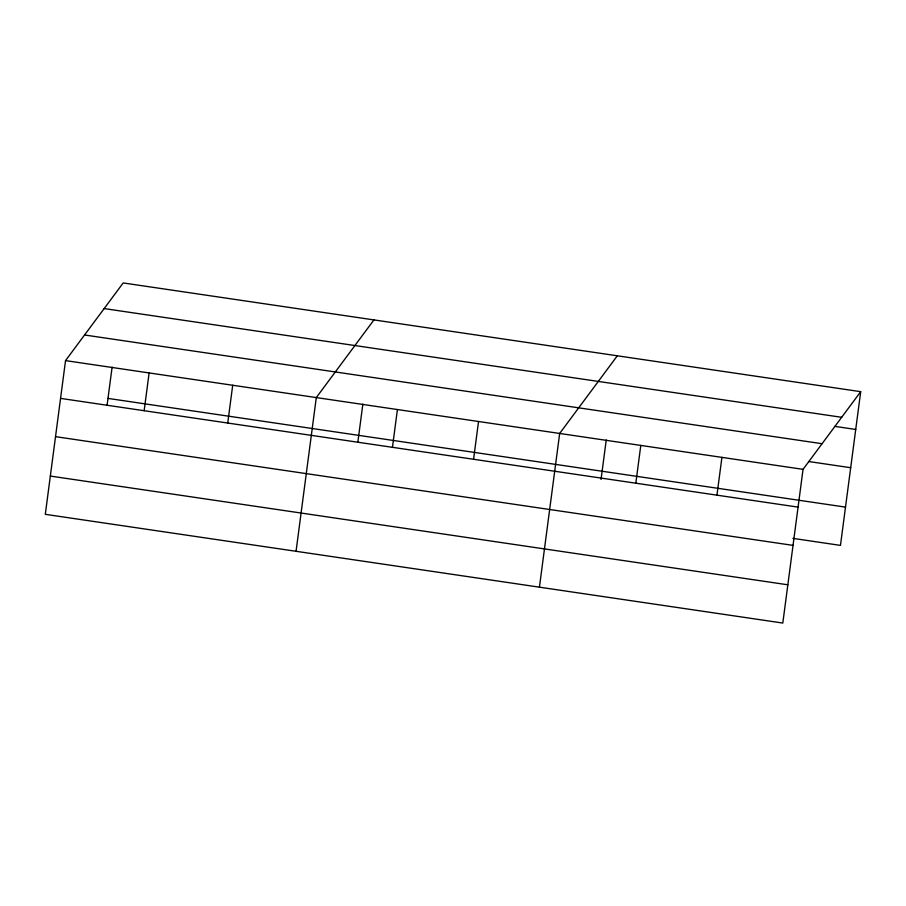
<?xml version="1.0" encoding="UTF-8"?>
<svg xmlns="http://www.w3.org/2000/svg" width="906" height="906" viewBox="0 0 906 906"><rect width="100%" height="100%" fill="white"/><g stroke="black" fill="none" stroke-linecap="round" stroke-linejoin="round"><path stroke-width="1.36" d="M65.538 360.611L45.3 514.325L782.807 623.056L803.044 469.342L860.7 391.675L123.193 282.944L65.538 360.611L803.044 469.342M107.089 405.231L112.106 367.145M144.145 410.724L149.116 372.944M227.734 423.045L232.706 385.265M296.058 551.29L316.296 397.587L373.94 319.909M357.847 442.196L362.853 404.11M392.445 447.326L397.417 409.546M473.566 459.285L478.538 421.505M539.432 587.179L559.67 433.464L617.326 355.798M601.04 479.444L606.239 439.988M635.819 483.204L640.791 445.424M716.952 495.163L721.923 457.383M860.7 391.675L840.462 545.389L792.909 538.368M104.167 308.572L841.674 417.304M834.743 426.364L855.728 429.455M84.564 334.982L822.07 443.714M808.73 461.528L850.689 467.711M107.984 398.402L845.502 507.122M60.566 398.391L798.073 507.122M55.526 436.658L793.033 545.378M50.34 476.069L787.846 584.8"/></g></svg>
